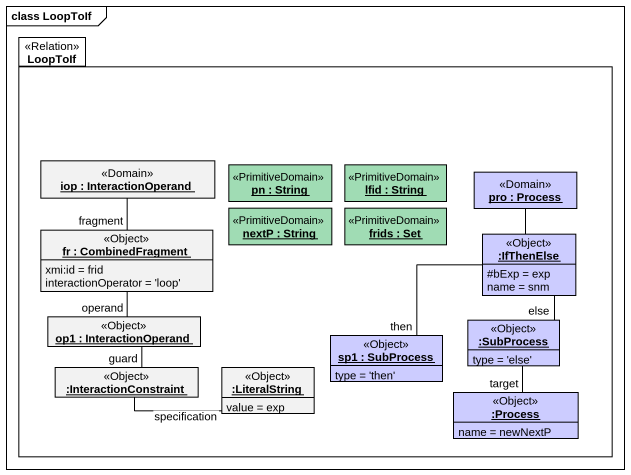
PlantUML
@startuml
mainframe class LoopToIf
hide circle
hide empty members
skinparam classAttributeIconSize 0
package LoopToIf <<Relation>> {
  object "iop : InteractionOperand" as iop <<Domain>>
  object "pn : String" as pn <<PrimitiveDomain>> #A0DCB4
  object "lfid : String" as lfid <<PrimitiveDomain>> #A0DCB4
  object "nextP : String" as nextP <<PrimitiveDomain>> #A0DCB4
  object "frids : Set" as frids <<PrimitiveDomain>> #A0DCB4
  object "pro : Process" as pro <<Domain>> #CCCCFF
  object "fr : CombinedFragment" as fr <<Object>> {
    xmi:id = frid
    interactionOperator = 'loop'
  }
  object ":IfThenElse" as IfThenElse <<Object>> #CCCCFF {
    #bExp = exp
    name = snm
  }
  object "op1 : InteractionOperand" as op1 <<Object>>
  object "sp1 : SubProcess" as sp1 <<Object>> #CCCCFF {
    type = 'then'
  }
  object ":SubProcess" as SubProcess <<Object>> #CCCCFF {
    type = 'else'
  }
  object ":InteractionConstraint" as InteractionConstraint <<Object>>
  object ":LiteralString" as LiteralString <<Object>> {
    value = exp
  }
  object ":Process" as Process_ <<Object>> #CCCCFF {
    name = newNextP
  }
}
iop -- fr : fragment
pro -- IfThenElse
fr -- op1 : operand
IfThenElse -- sp1 : then
IfThenElse -- SubProcess : else
op1 -- InteractionConstraint : guard
SubProcess -- Process_ : target
InteractionConstraint -right- LiteralString : specification
@enduml
